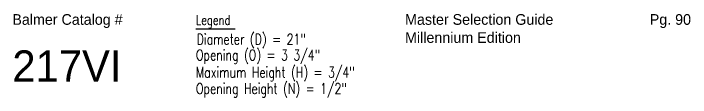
# Model space of a CAD drawing. Header units: millimetres. Extents: x 96 to 279, y 61 to 183.
# Drawn here: x 144.46 to 153.13, y 142.3 to 143.37 of the extents above; entities that cross this region are included whole.
import ezdxf

# ---------------------------------------------------------------- set-up
doc = ezdxf.new("R2010")
doc.units = ezdxf.units.MM
doc.layers.add('DIMENSIONS', color=4, linetype='Continuous')
doc.styles.add('GENERLNARROW', font='ROMANS.shx', dxfattribs={"width": 0.75, "height": 0.068359})
doc.styles.add('ROMANS', font='TXT')

# ---------------------------------------------------------------- blocks, each defined once
blk = doc.blocks.new('BALMERLEGEND')
at = {"layer": 'DIMENSIONS', "color": 7}
blk.add_line((2.3754, 1.0337), (2.8757, 1.0337), dxfattribs=at)
at = {"layer": 'DIMENSIONS', "color": 7, "style": 'ROMANS'}
for s, p in [('Balmer Catalog #', (0.0231, 1.0859)), ('Master Selection Guide', (5.0546, 1.0859)), ('Millennium Edition', (5.0546, 0.8547))]:
    blk.add_text(s, height=0.1367, dxfattribs=at).set_placement(p)
at = {"layer": 'DIMENSIONS', "color": 7, "style": 'GENERLNARROW', "width": 0.75}
blk.add_text('Legend', height=0.125, dxfattribs=at).set_placement((2.3754, 1.085))
at = {"layer": 'DIMENSIONS', "color": 7, "style": 'ROMANS'}
for tag, p, height in [('PAGE#', (8.1897, 1.0859), 0.1367), ('CATALOG#', (0.0231, 0.3587), 0.4)]:
    blk.add_attdef(tag, p, '', height=height, dxfattribs=at)
at = {"layer": 'DIMENSIONS', "color": 7, "style": 'GENERLNARROW', "width": 0.75}
for tag, p in [('DIMENSION1', (2.3856, 0.8327)), ('DIMENSION2', (2.3754, 0.6303)), ('DIMENSION3', (2.3754, 0.4098)), ('EXTRA', (2.3754, 0.2018)), ('EXTRA', (2.3754, -0.0061))]:
    blk.add_attdef(tag, p, '', height=0.1367, dxfattribs=at)

msp = doc.modelspace()

# ---------------------------------------------------------------- block references
at = {"layer": 'DIMENSIONS'}
ref = msp.add_blockref('BALMERLEGEND', (144.4193, 142.13972), dxfattribs=at)
ref.add_attrib('DIMENSION1', 'Diameter (D) = 21"', (146.80489, 142.97246), dxfattribs={"color": 7, "height": 0.1367188, "style": 'GENERLNARROW', "width": 0.75})
ref.add_attrib('DIMENSION2', 'Opening (O) = 3 3/4"', (146.79468, 142.77006), dxfattribs={"color": 7, "height": 0.1367188, "style": 'GENERLNARROW', "width": 0.75})
ref.add_attrib('DIMENSION3', 'Maximum Height (H) = 3/4"', (146.79468, 142.54952), dxfattribs={"color": 7, "height": 0.1367188, "style": 'GENERLNARROW', "width": 0.75})
ref.add_attrib('EXTRA', 'Opening Height (N) = 1/2"', (146.79468, 142.34155), dxfattribs={"color": 7, "height": 0.1367188, "style": 'GENERLNARROW', "width": 0.75})
ref.add_attrib('CATALOG#', '217VI', (144.44244, 142.49845), dxfattribs={"color": 7, "height": 0.4, "style": 'ROMANS'})
ref.add_attrib('PAGE#', 'Pg. 90', (152.60904, 143.22566), dxfattribs={"color": 7, "height": 0.1367, "style": 'ROMANS'})

doc.saveas('drawing.dxf')
